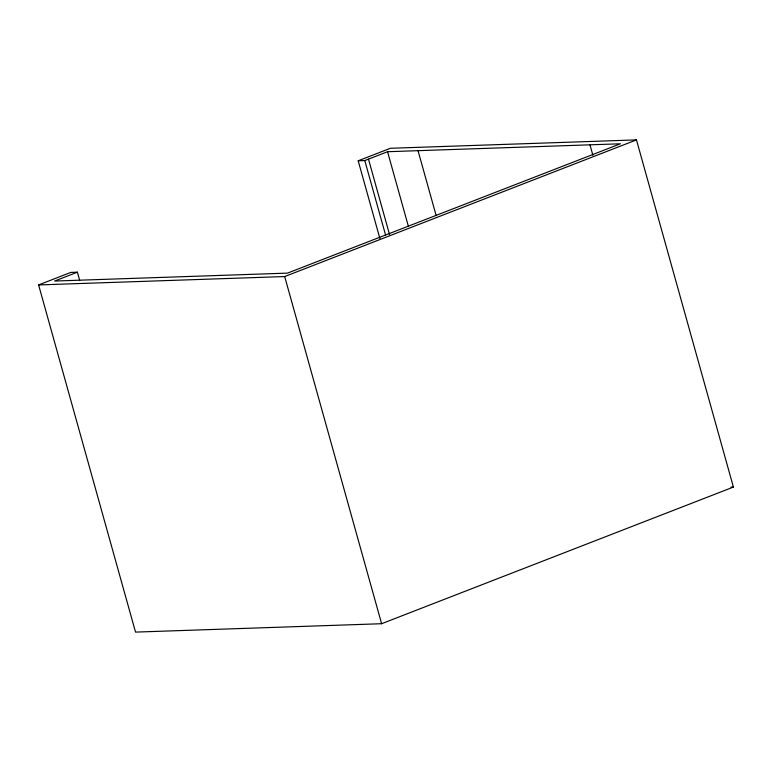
<?xml version="1.0" encoding="UTF-8"?>
<svg xmlns="http://www.w3.org/2000/svg" width="772" height="772" viewBox="0 0 772 772"><rect width="100%" height="100%" fill="white"/><g stroke="black" fill="none" stroke-linecap="round" stroke-linejoin="round"><path stroke-width="1.16" d="M379.911 238.587L358.189 160.788L390.391 148.282L636.466 139.896L733.4 487.064L381.609 623.718L135.534 632.104L38.6 284.936L70.802 272.42L77.393 272.198L79.67 280.323M77.393 272.198L54.619 281.047L287.512 273.114L620.447 143.785L387.554 151.717L364.78 160.566L358.189 160.788M38.6 284.936L284.685 276.55L636.466 139.896M730.997 487.151L733.4 487.064M589.972 144.827L592.886 155.278M418.038 150.675L436.19 215.697M387.554 151.717L408.301 226.032M368.485 159.129L389.551 234.601M364.78 160.566L385.527 234.871M284.685 276.55L381.609 623.718"/></g></svg>
